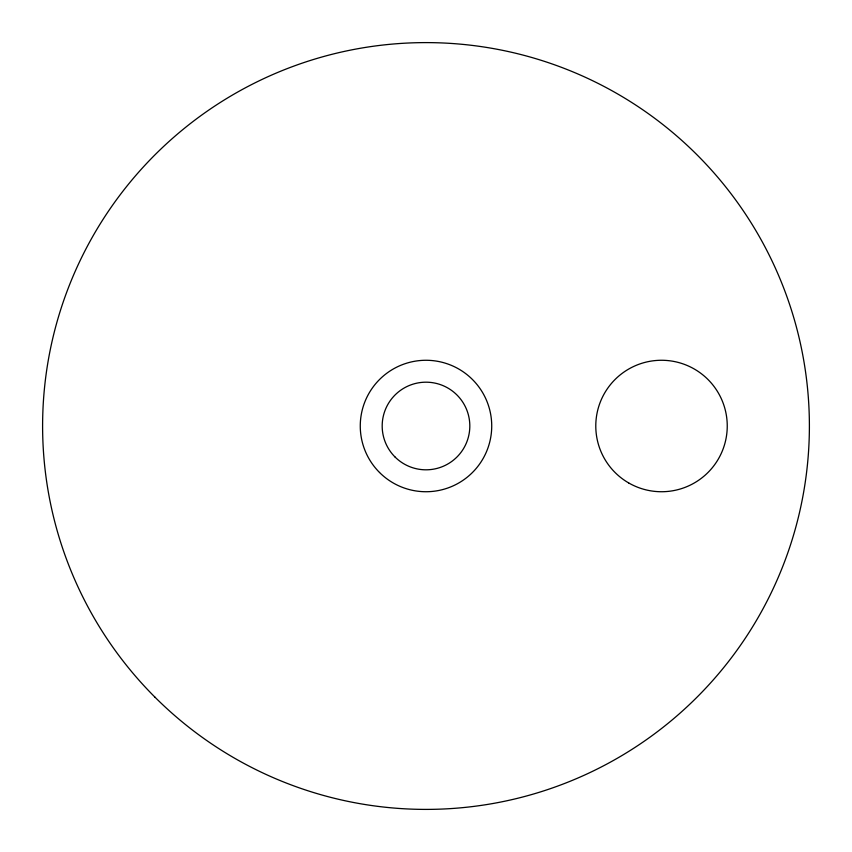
<?xml version="1.0" encoding="UTF-8"?>
<svg xmlns="http://www.w3.org/2000/svg" width="852" height="852" viewBox="0 0 852 852"><rect width="100%" height="100%" fill="white"/><g stroke="black" fill="none" stroke-linecap="round" stroke-linejoin="round"><path stroke-width="1.28" d="M154.894 697.106A383.4 383.4 0 0 0 796.332 525.226A383.4 383.4 0 0 0 326.774 55.668A383.4 383.4 0 0 0 154.894 697.106M628.659 482.924A65.721 65.721 0 0 0 727.246 426A65.721 65.721 0 0 0 628.659 369.076A65.721 65.721 0 0 0 628.659 482.924M379.523 472.477A65.721 65.721 0 0 0 489.485 443.008A65.721 65.721 0 0 0 408.992 362.515A65.721 65.721 0 0 0 379.523 472.477M395.019 456.981A43.814 43.814 0 0 0 468.323 437.342A43.814 43.814 0 0 0 414.658 383.677A43.814 43.814 0 0 0 395.019 456.981"/></g></svg>
